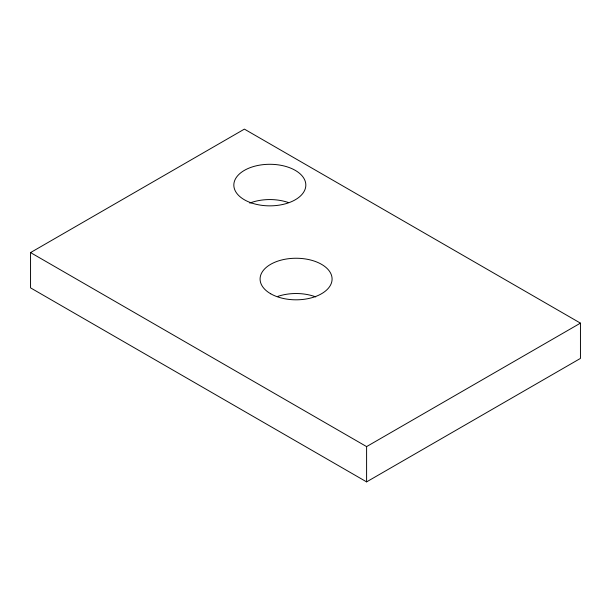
<?xml version="1.0" encoding="UTF-8"?>
<svg xmlns="http://www.w3.org/2000/svg" width="611" height="611" viewBox="0 0 611 611"><rect width="100%" height="100%" fill="white"/><g stroke="black" fill="none" stroke-linecap="round" stroke-linejoin="round"><path stroke-width="0.92" d="M30.55 252.587L244.4 129.12L580.45 323.135L580.45 358.413L366.6 481.88L30.55 287.865L30.55 252.587L366.6 446.603L580.45 323.135M366.6 446.603L366.6 481.88M277.982 296.343A36.003 20.789 0 0 1 315.757 296.9M249.762 203.089A36.003 20.789 0 0 1 288.43 202.554M270.704 293.776A36.003 20.789 0 0 0 330.887 284.352A36.003 20.789 0 0 0 286.651 258.972A36.003 20.789 0 0 0 270.704 293.776M251.22 202.867A36.003 20.789 0 0 0 305.821 185.477A36.003 20.789 0 0 0 252.435 166.872A36.003 20.789 0 0 0 251.22 202.867"/></g></svg>
